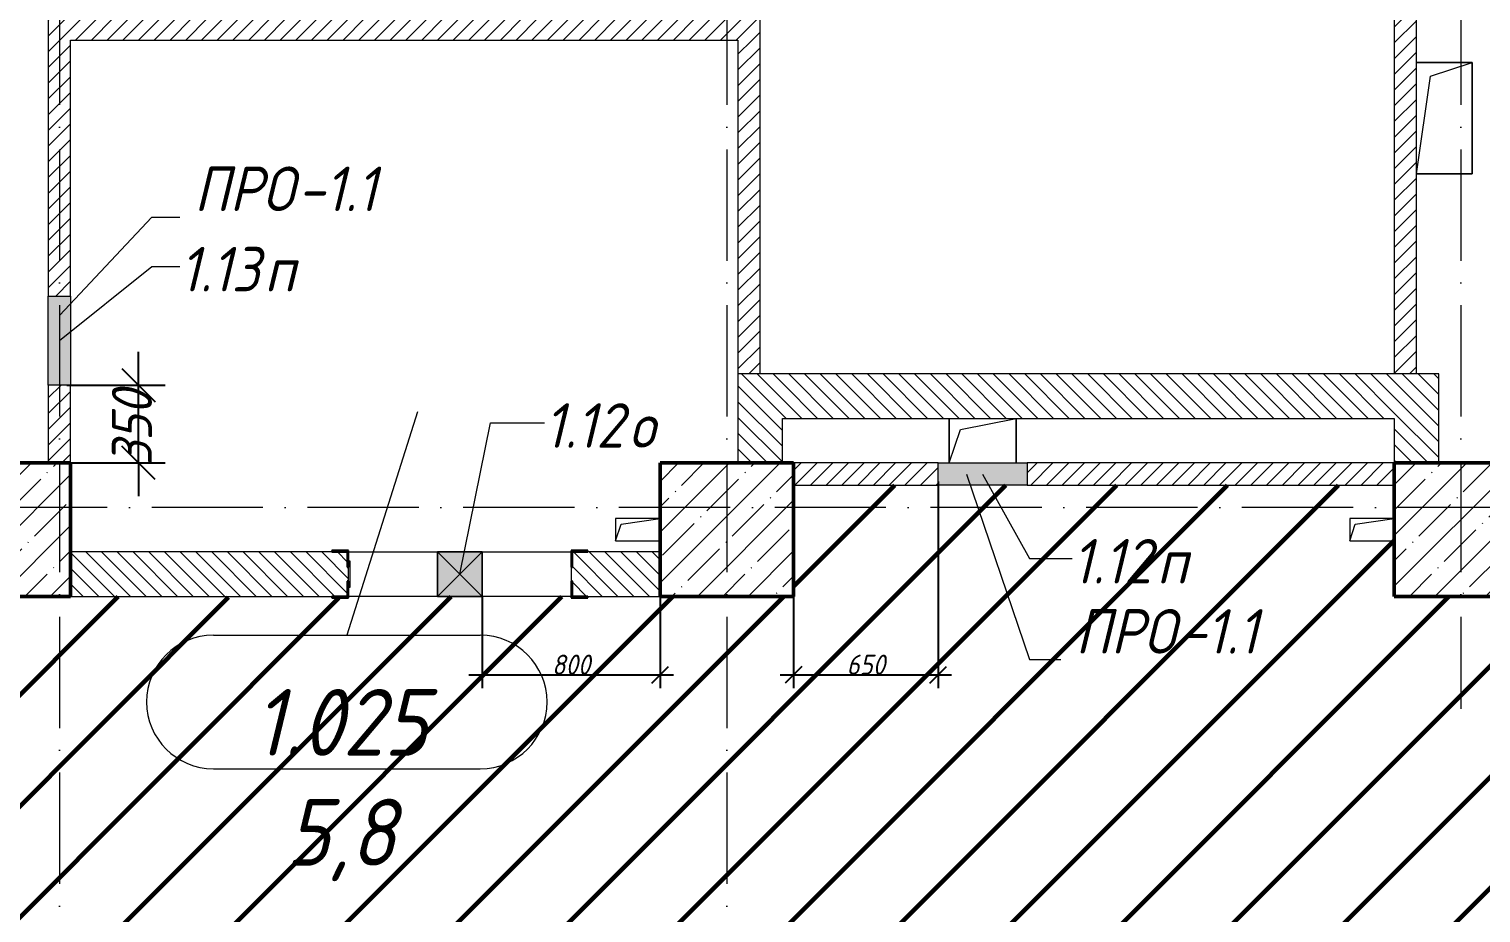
# Model space of a CAD drawing. Header units: millimetres. Extents: x -606178 to 312196, y -19338 to 632709.
# Drawn here: x -390017 to -383491, y 517553 to 521525 of the extents above; entities that cross this region are included whole.
import ezdxf

# ---------------------------------------------------------------- set-up
doc = ezdxf.new("R2010")
doc.units = ezdxf.units.MM
doc.linetypes.add('50_200_ШТРИХ_1Т_ш5_п1_п1_', pattern=[700, 500, -100, 0, -100])
for name, color, linetype, lineweight in [('6.4.1) Окр пт с инж. ПТ2.16', 3, 'Continuous', 60), ('A-____-____-DIMS', 7, 'Continuous', 9), ('A-DETL-GENF-OTLN', 7, 'Continuous', 9), ('A-FLOR-____-OTLN', 7, 'Continuous', 9), ('A-GENM-____-IDEN', 7, 'Continuous', 9), ('A-GENM-____-MCUT', 7, 'Continuous', 25), ('A-GENM-____-OTLN', 7, 'Continuous', 9), ('A-GENM-____-OTLN-1', 7, 'Continuous', 25), ('A-GLAZ-____-IDEN', 7, 'Continuous', 9), ('A-GLAZ-____-OTLN', 7, 'Continuous', 9), ('A-WALL-____-MCUT', 7, 'Continuous', 13), ('A-WALL-____-PATT-1', 7, 'Continuous', 9), ('A-WALL-FNSH-MCUT-1', 7, 'Continuous', 9), ('I-WALL-____-OTLN', 7, 'Continuous', 9), ('S-COLS-____-MCUT', 7, 'Continuous', 50), ('S-COLS-____-OTLN', 7, 'Continuous', 9), ('S-GRID-____-OTLN-1', 7, '50_200_ШТРИХ_1Т_ш5_п1_п1_', 9)]:
    doc.layers.add(name, color=color, linetype=linetype, lineweight=lineweight)
doc.layers.add('A-AREA-IDEN-1', color=7, linetype='Continuous', lineweight=9, true_color=0x000000)
doc.styles.add('ISOCPEUR_I', font='isocpeui.ttf', dxfattribs={"width": 0.9, "height": 2.5})
doc.styles.add('ISOCPEUR_I_10', font='isocpeui.ttf', dxfattribs={"width": 0.9, "height": 180})
doc.styles.add('ISOCPEUR_I_11', font='isocpeui.ttf', dxfattribs={"width": 0.9, "height": 200})
doc.styles.add('ISOCPEUR_I_7', font='isocpeui.ttf', dxfattribs={"width": 0.9, "height": 90})
doc.dimstyles.new('ISO-1_8_0_9К_СРЕДНИЙ_Кладочные_2', dxfattribs={"dimscale": 304.8, "dimtxt": 89.638306, "dimasz": 0.246063, "dimexe": 0.19685, "dimexo": 0, "dimgap": 0, "dimtad": 1, "dimdec": 3, "dimrnd": 0.001, "dimdsep": 46, "dimtxsty": 'ISOCPEUR_I_7', "dimblk1": 'OBLIQUE', "dimblk2": 'OBLIQUE', "dimsah": 1, "dimcen": 0.09, "dimdle": 0.19685, "dimazin": 0, "dimtfac": 1, "dimtdec": 4, "dimtix": 1, "dimtmove": 1, "dimatfit": 3, "dimfxl": 1, "dimtvp": 1, "dimtolj": 1, "dimtzin": 0, "dimarcsym": 2})
doc.dimstyles.new('ISO-1_8_0_9К_СРЕДНИЙ_Кладочные_3', dxfattribs={"dimscale": 304.8, "dimtxt": 179.276612, "dimasz": 0.492126, "dimexe": 0.393701, "dimexo": 0, "dimgap": 0, "dimtad": 1, "dimdec": 3, "dimrnd": 0.001, "dimdsep": 46, "dimtxsty": 'ISOCPEUR_I_10', "dimblk1": 'OBLIQUE', "dimblk2": 'OBLIQUE', "dimsah": 1, "dimcen": 0.09, "dimdle": 0.393701, "dimazin": 0, "dimtfac": 1, "dimtdec": 4, "dimtix": 1, "dimtmove": 0, "dimatfit": 3, "dimfxl": 1, "dimtvp": 1, "dimtolj": 1, "dimtzin": 0, "dimarcsym": 2})
pattern_1 = [(45, (-425830.77, 451794.26), (-35.35534, 35.35534), [])]
pattern_2 = [(135, (-425830.77, 451794.26), (-35.35534, -35.35534), [])]

# ---------------------------------------------------------------- blocks, each defined once
blk = doc.blocks.new('BSC_Колонна _Прямоугольная - 600х600-V82-АР1_План отверстий 1 этажа в осях 1-64_Ю-ЯЯ')
at = {"layer": 'S-COLS-____-OTLN'}
h = blk.add_hatch(dxfattribs=at)
h.set_pattern_fill('FP_91', color=256, style=0, pattern_type=2)
h.set_pattern_definition([(45, (-35700, -67481.04), (-114.04925, 114.04925), []), (45, (-35585.95, -67481.04), (-114.04925, 114.04925), [201.613, -40.323, 3.353, -36.97])])
h.paths.add_polyline_path([(-300, -300), (300, -300), (300, 300), (-300, 300)], flags=0)
at = {"layer": 'S-COLS-____-MCUT'}
for p, q in [((300, 300), (-300, 300)), ((-300, 300), (-300, -300)), ((300, -300), (300, 300)), ((-300, -300), (300, -300))]:
    blk.add_line(p, q, dxfattribs=at)
blk = doc.blocks.new('BSC_Колонна _Прямоугольная - 600х600-V96-АР1_План отверстий 1 этажа в осях 1-64_Ю-ЯЯ')
at = {"layer": 'S-COLS-____-OTLN'}
h = blk.add_hatch(dxfattribs=at)
h.set_pattern_fill('FP_106', color=256, style=0, pattern_type=2)
h.set_pattern_definition([(45, (-38950, -67481.04), (-114.04925, 114.04925), []), (45, (-38835.95, -67481.04), (-114.04925, 114.04925), [201.613, -40.323, 3.353, -36.97])])
h.paths.add_polyline_path([(-300, -300), (300, -300), (300, 300), (-300, 300)], flags=0)
at = {"layer": 'S-COLS-____-MCUT'}
for p, q in [((300, 300), (-300, 300)), ((-300, 300), (-300, -300)), ((300, -300), (300, 300)), ((-300, -300), (300, -300))]:
    blk.add_line(p, q, dxfattribs=at)
blk = doc.blocks.new('BSC_Колонна _Прямоугольная - 600х600-V107-АР1_План отверстий 1 этажа в осях 1-64_Ю-ЯЯ')
at = {"layer": 'S-COLS-____-OTLN'}
h = blk.add_hatch(dxfattribs=at)
h.set_pattern_fill('FP_118', color=256, style=0, pattern_type=2)
h.set_pattern_definition([(45, (-42250, -67481.04), (-114.04925, 114.04925), []), (45, (-42135.95, -67481.04), (-114.04925, 114.04925), [201.613, -40.323, 3.353, -36.97])])
h.paths.add_polyline_path([(-300, -300), (300, -300), (300, 300), (-300, 300)], flags=0)
at = {"layer": 'S-COLS-____-MCUT'}
for p, q in [((300, 300), (-300, 300)), ((-300, 300), (-300, -300)), ((300, -300), (300, 300)), ((-300, -300), (300, -300))]:
    blk.add_line(p, q, dxfattribs=at)
blk = doc.blocks.new('154_Стойка_СКБ_Уголок - СМ-2230_200-28216496-АР1_План отверстий 1 этажа в осях 1-64_Ю-ЯЯ')
at = {"layer": 'A-GENM-____-MCUT'}
for p, q in [((125, 156), (125, 81)), ((200, 156), (125, 156)), ((131, 81), (131, 150)), ((131, 150), (200, 150)), ((200, 150), (200, 156)), ((125, 81), (131, 81)), ((131, 19), (125, 19)), ((125, 19), (125, -56)), ((131, -50), (131, 19)), ((125, -56), (200, -56)), ((200, -50), (131, -50)), ((200, -56), (200, -50))]:
    blk.add_line(p, q, dxfattribs=at)
blk = doc.blocks.new('Стойка_Влож_Полоса боковая - Полоса-V173-АР1_План отверстий 1 этажа в осях 1-64_Ю-ЯЯ')
at = {"layer": 'A-GENM-____-OTLN'}
for p, q in [((-5, 60), (0, 60)), ((-5, -60), (-5, 60)), ((0, -60), (-5, -60))]:
    blk.add_line(p, q, dxfattribs=at)
blk = doc.blocks.new('AR_Отверстие Ниша - Лючок-32401726-АР1_План отверстий 1 этажа в осях 1-64_Ю-ЯЯ')
at = {"layer": 'A-GLAZ-____-OTLN'}
blk.add_hatch(color=256, dxfattribs=at).paths.add_polyline_path([(200, 50), (-200, 50), (-200, -50), (200, -50)], flags=0)
for p, q in [((-200, 50), (200, 50)), ((-200, -50), (-200, 50)), ((200, 50), (200, -50)), ((200, -50), (-200, -50))]:
    blk.add_line(p, q, dxfattribs=at)
blk = doc.blocks.new('AR_Отверстие Ниша - Лючок-32402240-АР1_План отверстий 1 этажа в осях 1-64_Ю-ЯЯ')
at = {"layer": 'A-GLAZ-____-OTLN'}
blk.add_hatch(color=256, dxfattribs=at).paths.add_polyline_path([(200, 50), (-200, 50), (-200, -50), (200, -50)], flags=0)
for p, q in [((-200, 50), (200, 50)), ((-200, -50), (-200, 50)), ((200, 50), (200, -50)), ((200, -50), (-200, -50))]:
    blk.add_line(p, q, dxfattribs=at)
blk = doc.blocks.new('AR_Отверстие прямоугольное _в плите_ - AR_Отверстие прямоугольное _в плите_-V183-АР1_План отверстий 1 этажа в осях 1-64_Ю-ЯЯ')
at = {"layer": 'A-GENM-____-OTLN'}
for p, q in [((125, 250), (-125, 250)), ((-62.5, 187.5), (125, 250)), ((125, -250), (125, 250)), ((-125, -250), (-62.5, 187.5)), ((-125, -250), (125, -250))]:
    blk.add_line(p, q, dxfattribs=at)
blk = doc.blocks.new('AR_Отверстие прямоугольное _в плите_ - AR_Отверстие прямоугольное _в плите_-V198-АР1_План отверстий 1 этажа в осях 1-64_Ю-ЯЯ')
at = {"layer": 'A-GENM-____-OTLN'}
for p, q in [((-150, 100), (-150, -100)), ((-100, 50), (150, 100)), ((150, -100), (150, 100)), ((-150, -100), (-100, 50))]:
    blk.add_line(p, q, dxfattribs=at)
blk = doc.blocks.new('AR_Отверстие прямоугольное _в плите_ - AR_Отверстие прямоугольное _в плите_-V220-АР1_План отверстий 1 этажа в осях 1-64_Ю-ЯЯ')
at = {"layer": 'A-GENM-____-OTLN'}
for p, q in [((100, 50), (-100, 50)), ((-100, 50), (-100, -50)), ((-100, -50), (-75, 25)), ((-75, 25), (100, 50)), ((-100, -50), (100, -50))]:
    blk.add_line(p, q, dxfattribs=at)
blk = doc.blocks.new('AR_Отверстие прямоугольное _в плите_ - AR_Отверстие прямоугольное _в плите_-V219-АР1_План отверстий 1 этажа в осях 1-64_Ю-ЯЯ')
at = {"layer": 'A-GENM-____-OTLN'}
for p, q in [((100, 50), (-100, 50)), ((-100, 50), (-100, -50)), ((-100, -50), (-75, 25)), ((-75, 25), (100, 50)), ((-100, -50), (100, -50))]:
    blk.add_line(p, q, dxfattribs=at)
blk = doc.blocks.new('AR_Отверстие прямоугольное _в стене__БезПР - AR_Отверстие прямоугольное _в стене__БезПР-36428014-АР1_План отверстий 1 этажа в осях 1-64_Ю-ЯЯ')
at = {"layer": 'A-GLAZ-____-OTLN'}
blk.add_hatch(color=256, dxfattribs=at).paths.add_polyline_path([(100, 100), (-100, 100), (-100, -100), (100, -100)], flags=0)
at = {"layer": 'A-DETL-GENF-OTLN'}
for p, q in [((-100, -100), (-100, 100)), ((-100, 100), (100, 100)), ((100, 100), (-100, -100)), ((-100, 100), (100, -100)), ((100, 100), (-100, 100)), ((-100, 100), (-100, -100)), ((100, 100), (100, -100)), ((100, -100), (100, 100)), ((100, -100), (-100, -100)), ((-100, -100), (100, -100))]:
    blk.add_line(p, q, dxfattribs=at)
blk = doc.blocks.new('_Oblique')
at = {"color": 0, "linetype": 'ByBlock', "lineweight": -2}
blk.add_line((-0.5, -0.5), (0.5, 0.5), dxfattribs=at)
blk = doc.blocks.new('*D4425')
at = {"layer": 'A-____-____-DIMS', "color": 0, "lineweight": -2, "transparency": 16777216}
for p, q in [((-389525, 519925.3), (-389525, 520075.3)), ((-389846.9, 519925.3), (-389405, 519925.3)), ((-389525, 519575.3), (-389525, 519925.3)), ((-389830.8, 519575.3), (-389405, 519575.3)), ((-389525, 519575.3), (-389525, 519425.3))]:
    blk.add_line(p, q, dxfattribs=at)
at = {"layer": 'Defpoints', "color": 0, "transparency": 16777216}
for p in [(-389846.9, 519925.3), (-389525, 519925.3), (-389830.8, 519575.3)]:
    blk.add_point(p, dxfattribs=at)
at = {"layer": 'A-____-____-DIMS', "color": 0, "lineweight": -2, "transparency": 16777216, "xscale": 150, "yscale": 150, "zscale": 150}
for p, rotation in [((-389525, 519925.3), 270), ((-389525, 519575.3), 90)]:
    blk.add_blockref('_Oblique', p, dxfattribs=dict(at, rotation=rotation))
at = {"layer": 'A-____-____-DIMS', "color": 0, "transparency": 16777216, "insert": (-389645, 519559.7), "char_height": 180, "width": 409.578, "attachment_point": 1, "rotation": 90, "line_spacing_factor": 1.149209, "style": 'ISOCPEUR_I_10'}
blk.add_mtext('\\A1;350', dxfattribs=at)
blk = doc.blocks.new('*D4426')
at = {"layer": 'A-____-____-DIMS', "color": 0, "lineweight": -2, "transparency": 16777216}
for p, q in [((-385930.8, 519491.4), (-385930.8, 518563.5)), ((-386580.8, 518975.3), (-386580.8, 518563.5)), ((-386640.8, 518623.5), (-385870.8, 518623.5))]:
    blk.add_line(p, q, dxfattribs=at)
at = {"layer": 'Defpoints', "color": 0, "transparency": 16777216}
for p in [(-385930.8, 519491.4), (-386580.8, 518975.3), (-385930.8, 518623.5)]:
    blk.add_point(p, dxfattribs=at)
at = {"layer": 'A-____-____-DIMS', "color": 0, "lineweight": -2, "transparency": 16777216, "xscale": 75, "yscale": 75, "zscale": 75, "rotation": 180}
blk.add_blockref('_Oblique', (-386580.8, 518623.5), dxfattribs=at)
at = {"layer": 'A-____-____-DIMS', "color": 0, "lineweight": -2, "transparency": 16777216, "xscale": 75, "yscale": 75, "zscale": 75}
blk.add_blockref('_Oblique', (-385930.8, 518623.5), dxfattribs=at)
at = {"layer": 'A-____-____-DIMS', "color": 0, "transparency": 16777216, "insert": (-386255.8, 518668.5), "char_height": 90, "width": 409.578, "attachment_point": 5, "style": 'ISOCPEUR_I_7'}
blk.add_mtext('\\A1;650', dxfattribs=at)
blk = doc.blocks.new('*D4502')
at = {"layer": 'A-____-____-DIMS', "color": 0, "lineweight": -2, "transparency": 16777216}
for p, q in [((-387980.8, 518975.3), (-387980.8, 518563.5)), ((-387180.8, 518975.3), (-387180.8, 518563.5)), ((-388040.8, 518623.5), (-387120.8, 518623.5))]:
    blk.add_line(p, q, dxfattribs=at)
at = {"layer": 'Defpoints', "color": 0, "transparency": 16777216}
for p in [(-387980.8, 518975.3), (-387180.8, 518975.3), (-387180.8, 518623.5)]:
    blk.add_point(p, dxfattribs=at)
at = {"layer": 'A-____-____-DIMS', "color": 0, "lineweight": -2, "transparency": 16777216, "xscale": 75, "yscale": 75, "zscale": 75, "rotation": 180}
blk.add_blockref('_Oblique', (-387980.8, 518623.5), dxfattribs=at)
at = {"layer": 'A-____-____-DIMS', "color": 0, "lineweight": -2, "transparency": 16777216, "xscale": 75, "yscale": 75, "zscale": 75}
blk.add_blockref('_Oblique', (-387180.8, 518623.5), dxfattribs=at)
at = {"layer": 'A-____-____-DIMS', "color": 0, "transparency": 16777216, "insert": (-387580.8, 518668.5), "char_height": 90, "width": 409.578, "attachment_point": 5, "style": 'ISOCPEUR_I_7'}
blk.add_mtext('\\A1;800', dxfattribs=at)
blk = doc.blocks.new('AAR_СКБ_Марка_помещения_1_5 ммп - Номер _ Площадь-27962135-АИ_План этажа_Стены_1')
at = {"layer": 'A-AREA-IDEN-1'}
for p, q in [((-2.987, 3), (3.013, 3)), ((-2.987, 0), (3.013, 0))]:
    blk.add_line(p, q, dxfattribs=at)
for centre, start, end in [((-2.987, 1.5), 90, 270), ((3.013, 1.5), 270, 90)]:
    blk.add_arc(centre, 1.5, start, end, dxfattribs=at)

msp = doc.modelspace()

# ---------------------------------------------------------------- hatches: boundary and pattern name
at = {"layer": '6.4.1) Окр пт с инж. ПТ2.16'}
h = msp.add_hatch(dxfattribs=at)
h.set_pattern_fill('ANSI31', color=256, scale=111)
h.paths.add_polyline_path([(-380630.7712, 519325.3011), (-380930.7712, 519325.3011), (-380930.7712, 519225.3011), (-381130.7712, 519225.3011), (-381130.7712, 519325.3011), (-383280.7712, 519325.3011), (-383280.7712, 518975.3011), (-383880.7712, 518975.3011), (-383880.7712, 519225.3011), (-384080.7712, 519225.3011), (-384080.7712, 519325.3011), (-383880.7712, 519325.3011), (-383880.7712, 519475.3011), (-385530.7712, 519475.3011), (-385930.7712, 519475.3011), (-386580.7712, 519475.3011), (-386580.7712, 518975.3011), (-387180.7712, 518975.3011), (-387505.7712, 518975.3011), (-387505.7712, 518969.3011), (-387580.7712, 518969.3011), (-387580.7712, 518975.3011), (-387980.7712, 518975.3011), (-388180.7712, 518975.3011), (-388580.7712, 518975.3011), (-388580.7712, 518969.3011), (-388655.7712, 518969.3011), (-389830.7712, 518975.3011), (-390430.7712, 518975.3011), (-393430.7712, 518975.3011), (-394030.7712, 518975.3011), (-394030.7712, 519325.3011), (-396380.7712, 519325.3011), (-396380.7712, 519225.3011), (-396580.7712, 519225.3011), (-396580.7712, 518975.3011), (-396580.7712, 517495.3011), (-396580.7712, 516595.3011), (-396580.7712, 515675.3011), (-396580.7712, 515075.3011), (-396580.7712, 514975.3011), (-396130.7712, 514975.3011), (-395630.7712, 514975.3011), (-395305.7712, 514975.3011), (-395305.7712, 514981.3011), (-395230.7712, 514981.3011), (-395230.7712, 514975.3011), (-394630.7712, 514975.3011), (-393780.7712, 514975.3011), (-393530.7712, 514975.3011), (-393530.7712, 514981.3011), (-393455.7712, 514981.3011), (-393060.7712, 514975.3011), (-392360.7712, 514975.3011), (-391755.7712, 514975.3011), (-391755.7712, 514981.3011), (-391680.7712, 514981.3011), (-391680.7712, 514935.3011), (-391675.7712, 514935.3011), (-391675.7712, 514815.3011), (-391680.119, 514775.3011), (-390780.7712, 514775.3011), (-390780.7712, 514815.3011), (-390785.7712, 514815.3011), (-390785.7712, 514935.3011), (-390780.7712, 514981.3011), (-390705.7712, 514981.3011), (-390130.7712, 514975.3011), (-389630.7712, 514975.3011), (-389305.7712, 514975.3011), (-389305.7712, 514981.3011), (-389230.7712, 514981.3011), (-389230.7712, 514975.3011), (-388930.7712, 514975.3011), (-388080.7712, 514975.3011), (-387530.7712, 514975.3011), (-387530.7712, 514981.3011), (-387455.7712, 514981.3011), (-387130.7712, 514975.3011), (-386630.7712, 514975.3011), (-383330.7712, 514975.3011), (-383330.7712, 514725.3011), (-381530.7712, 514725.3011), (-381530.7712, 514975.3011), (-381130.7712, 514975.3011), (-380630.7712, 514975.3011)])
at = {"layer": 'A-WALL-____-PATT-1'}
h = msp.add_hatch(dxfattribs=at)
h.set_pattern_fill('FP_5', color=256, style=0, pattern_type=2)
h.set_pattern_definition(pattern_1)
h.paths.add_polyline_path([(-383880.7712, 519975.3011), (-383780.7712, 519975.3011), (-383780.7712, 523805.3011), (-383783.7712, 523805.3011), (-383783.7712, 523852.3011), (-383877.7712, 523852.3011), (-383877.7712, 523805.3011), (-383880.7712, 523805.3011), (-383880.7712, 521933.998)], flags=0)
h.paths.add_polyline_path([(-383877.7712, 523855.3011), (-383780.7712, 523855.3011), (-383780.7712, 525915.3011), (-383880.7712, 525915.3011), (-383880.7712, 523855.3011)], flags=0)
h = msp.add_hatch(dxfattribs=at)
h.set_pattern_fill('FP_5', color=256, style=0, pattern_type=2)
h.set_pattern_definition(pattern_1)
h.paths.add_polyline_path([(-386830.7712, 521475.3011), (-386730.7712, 521475.3011), (-386730.7712, 521575.3011), (-389930.7712, 521575.3011), (-389930.7712, 521475.3011), (-386961.1652, 521475.3011)], flags=0)
h = msp.add_hatch(dxfattribs=at)
h.set_pattern_fill('FP_5', color=256, style=0, pattern_type=2)
h.set_pattern_definition(pattern_1)
h.paths.add_polyline_path([(-389930.7712, 519575.3011), (-389830.7712, 519575.3011), (-389830.7712, 519925.3011), (-389930.7712, 519925.3011)], flags=0)
h.paths.add_polyline_path([(-389930.7712, 520325.3011), (-389830.7712, 520325.3011), (-389830.7712, 521475.3011), (-389930.7712, 521475.3011)], flags=0)
h = msp.add_hatch(dxfattribs=at)
h.set_pattern_fill('FP_5', color=256, style=0, pattern_type=2)
h.set_pattern_definition(pattern_1)
h.paths.add_polyline_path([(-386730.7712, 519975.3011), (-386730.7712, 521475.3011), (-386830.7712, 521475.3011), (-386830.7712, 519975.3011)], flags=0)
h = msp.add_hatch(dxfattribs=at)
h.set_pattern_fill('FP_6', color=256, style=0, pattern_type=2)
h.set_pattern_definition(pattern_2)
h.paths.add_polyline_path([(-386630.7712, 519575.3011), (-386630.7712, 519975.3011), (-386830.7712, 519975.3011), (-386830.7712, 519575.3011)], flags=0)
h = msp.add_hatch(dxfattribs=at)
h.set_pattern_fill('FP_6', color=256, style=0, pattern_type=2)
h.set_pattern_definition(pattern_2)
h.paths.add_polyline_path([(-383880.7712, 519775.3011), (-383880.7712, 519975.3011), (-386630.7712, 519975.3011), (-386630.7712, 519775.3011), (-385193.6646, 519775.3011)], flags=0)
h = msp.add_hatch(dxfattribs=at)
h.set_pattern_fill('FP_6', color=256, style=0, pattern_type=2)
h.set_pattern_definition(pattern_2)
h.paths.add_polyline_path([(-383680.7712, 519575.3011), (-383680.7712, 519975.3011), (-383880.7712, 519975.3011), (-383880.7712, 519575.3011)], flags=0)
h = msp.add_hatch(dxfattribs=at)
h.set_pattern_fill('FP_5', color=256, style=0, pattern_type=2)
h.set_pattern_definition(pattern_1)
h.paths.add_polyline_path([(-383880.7712, 519475.3011), (-383880.7712, 519575.3011), (-385530.7712, 519575.3011), (-385530.7712, 519475.3011), (-385193.6646, 519475.3011)], flags=0)
h.paths.add_polyline_path([(-386580.7712, 519475.3011), (-385930.7712, 519475.3011), (-385930.7712, 519575.3011), (-386580.7712, 519575.3011)], flags=0)
h = msp.add_hatch(dxfattribs=at)
h.set_pattern_fill('FP_6', color=256, style=0, pattern_type=2)
h.set_pattern_definition(pattern_2)
h.paths.add_polyline_path([(-387180.7712, 518975.3011), (-387180.7712, 519175.3011), (-387574.7712, 519175.3011), (-387574.7712, 519106.3011), (-387580.7712, 519106.3011), (-387580.7712, 519044.3011), (-387574.7712, 519044.3011), (-387574.7712, 518975.3011), (-387505.7712, 518975.3011)], flags=0)
h.paths.add_polyline_path([(-388728.6659, 518975.3011), (-388586.7712, 518975.3011), (-388586.7712, 519044.3011), (-388580.7712, 519044.3011), (-388580.7712, 519106.3011), (-388586.7712, 519106.3011), (-388586.7712, 519175.3011), (-389830.7712, 519175.3011), (-389830.7712, 518975.3011)], flags=0)

# ---------------------------------------------------------------- linework, layer by layer
at = {"layer": 'A-AREA-IDEN-1'}
msp.add_line((-388271.6047, 519804.2354), (-388588.9941, 518801.4112), dxfattribs=at)
at = {"layer": 'A-FLOR-____-OTLN'}
for p, q in [((-383780.7712, 521375.3011), (-383530.7712, 521375.3011)), ((-383530.7712, 521375.3011), (-383530.7712, 520875.3011)), ((-383530.7712, 520875.3011), (-383780.7712, 520875.3011)), ((-385880.7712, 519575.3011), (-385880.7712, 519775.3011)), ((-385580.7712, 519775.3011), (-385580.7712, 519575.3011))]:
    msp.add_line(p, q, dxfattribs=at)
at = {"layer": 'A-GENM-____-IDEN'}
for p, q in [((-389880.7712, 520238.1348), (-389466.1386, 520679.9506)), ((-389466.1386, 520679.9506), (-389340.2793, 520679.9506)), ((-385803.1708, 519525.3011), (-385520.4913, 518691.0399)), ((-385520.4913, 518691.0399), (-385378.6131, 518691.0399))]:
    msp.add_line(p, q, dxfattribs=at)
at = {"layer": 'A-GLAZ-____-IDEN'}
for p, q in [((-389880.7712, 520125.3011), (-389466.1386, 520458.4506)), ((-389466.1386, 520458.4506), (-389340.2793, 520458.4506)), ((-388080.7712, 519075.3011), (-387942.9523, 519755.8302)), ((-387942.9523, 519755.8302), (-387701.0892, 519755.8302)), ((-385730.7712, 519525.3011), (-385520.4913, 519145.8607)), ((-385520.4913, 519145.8607), (-385328.2114, 519145.8607))]:
    msp.add_line(p, q, dxfattribs=at)
at = {"layer": 'A-WALL-____-MCUT'}
for p, q in [((-383680.7712, 519975.3011), (-386830.7712, 519975.3011)), ((-386830.7712, 519975.3011), (-386830.7712, 519575.3011)), ((-383680.7712, 519575.3011), (-383680.7712, 519975.3011)), ((-386630.7712, 519775.3011), (-383880.7712, 519775.3011)), ((-386630.7712, 519575.3011), (-386630.7712, 519775.3011)), ((-383880.7712, 519775.3011), (-383880.7712, 519575.3011)), ((-388655.7712, 519175.3011), (-389830.7712, 519175.3011)), ((-387180.7712, 519175.3011), (-387505.7712, 519175.3011)), ((-388580.7712, 519044.3011), (-388580.7712, 519106.3011)), ((-387580.7712, 519106.3011), (-387580.7712, 519044.3011)), ((-389830.7712, 518975.3011), (-388655.7712, 518975.3011)), ((-387505.7712, 518975.3011), (-387180.7712, 518975.3011))]:
    msp.add_line(p, q, dxfattribs=at)
at = {"layer": 'A-WALL-FNSH-MCUT-1'}
for p, q in [((-383880.7712, 523805.3011), (-383880.7712, 519975.3011)), ((-389930.7712, 522525.3011), (-389930.7712, 520325.3011)), ((-386730.7712, 519975.3011), (-386730.7712, 522429.3011)), ((-383780.7712, 519975.3011), (-383780.7712, 521655.3011)), ((-389830.7712, 521475.3011), (-386830.7712, 521475.3011)), ((-389830.7712, 520325.3011), (-389830.7712, 521475.3011)), ((-386830.7712, 521475.3011), (-386830.7712, 519975.3011)), ((-389930.7712, 519925.3011), (-389930.7712, 519575.3011)), ((-389830.7712, 519575.3011), (-389830.7712, 519925.3011)), ((-385930.7712, 519575.3011), (-386580.7712, 519575.3011)), ((-383880.7712, 519575.3011), (-385530.7712, 519575.3011)), ((-386580.7712, 519475.3011), (-385930.7712, 519475.3011)), ((-385530.7712, 519475.3011), (-383880.7712, 519475.3011))]:
    msp.add_line(p, q, dxfattribs=at)
at = {"layer": 'I-WALL-____-OTLN'}
for p, q in [((-388580.7712, 519175.3011), (-388180.7712, 519175.3011)), ((-387980.7712, 519175.3011), (-387580.7712, 519175.3011)), ((-388180.7712, 518975.3011), (-388580.7712, 518975.3011)), ((-387580.7712, 518975.3011), (-387980.7712, 518975.3011))]:
    msp.add_line(p, q, dxfattribs=at)
at = {"layer": 'S-GRID-____-OTLN-1'}
for p, q in [((-389880.7712, 542687.1106), (-389880.7712, 504685.847)), ((-386880.7712, 542687.1106), (-386880.7712, 504685.847)), ((-383580.7712, 542687.1106), (-383580.7712, 518469.7429)), ((-321756.3646, 519375.3011), (-430499.5414, 519375.3011))]:
    msp.add_line(p, q, dxfattribs=at)

# ---------------------------------------------------------------- block references
at = {"layer": 'A-AREA-IDEN-1', "xscale": 199.9999999999999, "yscale": 199.9999999999999, "zscale": 199.9999999999999}
msp.add_blockref('AAR_СКБ_Марка_помещения_1_5 ммп - Номер _ Площадь-27962135-АИ_План этажа_Стены_1', (-388591.5765, 518200.9084), dxfattribs=at)
at = {"layer": 'A-GENM-____-OTLN'}
for name, p in [('AR_Отверстие прямоугольное _в плите_ - AR_Отверстие прямоугольное _в плите_-V183-АР1_План отверстий 1 этажа в осях 1-64_Ю-ЯЯ', (-383655.7712, 521125.3011)), ('AR_Отверстие прямоугольное _в плите_ - AR_Отверстие прямоугольное _в плите_-V198-АР1_План отверстий 1 этажа в осях 1-64_Ю-ЯЯ', (-385730.7712, 519675.3011)), ('AR_Отверстие прямоугольное _в плите_ - AR_Отверстие прямоугольное _в плите_-V220-АР1_План отверстий 1 этажа в осях 1-64_Ю-ЯЯ', (-387280.7712, 519275.3011)), ('AR_Отверстие прямоугольное _в плите_ - AR_Отверстие прямоугольное _в плите_-V219-АР1_План отверстий 1 этажа в осях 1-64_Ю-ЯЯ', (-383980.7712, 519275.3011))]:
    msp.add_blockref(name, p, dxfattribs=at)
at = {"layer": 'A-GENM-____-OTLN', "rotation": 180}
msp.add_blockref('Стойка_Влож_Полоса боковая - Полоса-V173-АР1_План отверстий 1 этажа в осях 1-64_Ю-ЯЯ', (-388580.7712, 519075.3011), dxfattribs=at)
at = {"layer": 'A-GENM-____-OTLN-1', "rotation": 180}
msp.add_blockref('154_Стойка_СКБ_Уголок - СМ-2230_200-28216496-АР1_План отверстий 1 этажа в осях 1-64_Ю-ЯЯ', (-388455.7712, 519125.3011), dxfattribs=at)
at = {"layer": 'A-GENM-____-OTLN-1'}
msp.add_blockref('154_Стойка_СКБ_Уголок - СМ-2230_200-28216496-АР1_План отверстий 1 этажа в осях 1-64_Ю-ЯЯ', (-387705.7712, 519025.3011), dxfattribs=at)
at = {"layer": 'A-GLAZ-____-OTLN'}
for name, p, rotation in [('AR_Отверстие Ниша - Лючок-32401726-АР1_План отверстий 1 этажа в осях 1-64_Ю-ЯЯ', (-389880.7712, 520125.3011), 269.9999999999999), ('AR_Отверстие Ниша - Лючок-32402240-АР1_План отверстий 1 этажа в осях 1-64_Ю-ЯЯ', (-385730.7712, 519525.3011), 180)]:
    msp.add_blockref(name, p, dxfattribs=dict(at, rotation=rotation))
msp.add_blockref('AR_Отверстие прямоугольное _в стене__БезПР - AR_Отверстие прямоугольное _в стене__БезПР-36428014-АР1_План отверстий 1 этажа в осях 1-64_Ю-ЯЯ', (-388080.7712, 519075.3011), dxfattribs=at)
at = {"layer": 'S-COLS-____-OTLN'}
for name, p in [('BSC_Колонна _Прямоугольная - 600х600-V82-АР1_План отверстий 1 этажа в осях 1-64_Ю-ЯЯ', (-390130.7712, 519275.3011)), ('BSC_Колонна _Прямоугольная - 600х600-V96-АР1_План отверстий 1 этажа в осях 1-64_Ю-ЯЯ', (-386880.7712, 519275.3011)), ('BSC_Колонна _Прямоугольная - 600х600-V107-АР1_План отверстий 1 этажа в осях 1-64_Ю-ЯЯ', (-383580.7712, 519275.3011))]:
    msp.add_blockref(name, p, dxfattribs=at)

# ---------------------------------------------------------------- texts
at = {"layer": 'A-AREA-IDEN-1', "char_height": 300, "attachment_point": 8, "line_spacing_factor": 1.139951, "style": 'ISOCPEUR_I'}
for s, insert, width in [('\\pxqc,t8.46667,16.93333,25.4,33.86667,42.33333,50.8,59.26667,67.73333,76.2,84.66667,93.13333,101.6,110.06667,118.53333,127,135.46667,143.93333,152.4,160.86667,169.33333,177.8,186.26667,194.73333,203.2,211.66667,220.13333,228.6,237.06667,245.53333,254,262.46667,270.93333;{1.025}', (-388617.0056, 518259.2383), 900), ('\\pxqc,t8.46667,16.93333,25.4,33.86667,42.33333,50.8,59.26667,67.73333,76.2,84.66667,93.13333,101.6,110.06667,118.53333,127,135.46667,143.93333,152.4,160.86667,169.33333,177.8,186.26667,194.73333,203.2,211.66667,220.13333,228.6,237.06667,245.53333,254,262.46667,270.93333;{5,8}', (-388616.0056, 517695.2903), 542)]:
    msp.add_mtext(s, dxfattribs=dict(at, insert=insert, width=width))
at = {"layer": 'A-GENM-____-IDEN', "char_height": 200, "attachment_point": 1, "style": 'ISOCPEUR_I_11'}
for s, insert, width in [('ПРО', (-389275.136, 520907.0668), 562.784625), ('-1.1', (-388810.7922, 520907.0668), 461.772), ('ПРО', (-385313.4697, 518918.156), 562.784625), ('-1.1', (-384849.126, 518918.156), 461.772)]:
    msp.add_mtext(s, dxfattribs=dict(at, insert=insert, width=width))
at = {"layer": 'A-GLAZ-____-IDEN', "char_height": 200, "attachment_point": 1, "style": 'ISOCPEUR_I_11'}
for s, insert, width in [('1.13', (-389340.2793, 520546.0652), 461.772), ('\\fISOCPEUR|b0|i1|c204|p34|;\\W.9;п', (-388959.2793, 520546.0652), 158.734125), ('1.12', (-387701.0892, 519843.4448), 461.772), ('\\fISOCPEUR|b0|i1|c204|p34|;\\W.9;о', (-387320.0892, 519843.4448), 158.734125), ('1.12', (-385328.2114, 519233.4753), 461.772), ('\\fISOCPEUR|b0|i1|c204|p34|;\\W.9;п', (-384947.2114, 519233.4753), 158.734125)]:
    msp.add_mtext(s, dxfattribs=dict(at, insert=insert, width=width))

# ---------------------------------------------------------------- dimensions: what is measured, and where the dimension line sits
at = {"layer": 'A-____-____-DIMS'}
dim = msp.add_linear_dim(base=(-389525.0023, 519925.3011), p1=(-389830.7712, 519575.3011), p2=(-389846.9074, 519925.3011), angle=90, dimstyle='ISO-1_8_0_9К_СРЕДНИЙ_Кладочные_3', override={"dimpost": '<>', "dimfxl": 350.371771}, dxfattribs=at)
dim.commit()
dim.dimension.update_dxf_attribs({"geometry": '*D4425', "text_midpoint": (-389525.0023, 519764.4713), "dimtype": 160, "text_rotation": 90})
for base, p1, p2, override, picture, middle in [((-385930.7712, 518623.506), (-386580.7712, 518975.3011), (-385930.7712, 519491.4373), {"dimpost": '<>', "dimfxl": 829.99795}, '*D4426', (-386255.7712, 518668.506)), ((-387180.7712, 518623.506), (-387980.7712, 518975.3011), (-387180.7712, 518975.3011), {"dimpost": '<>', "dimfxl": 800}, '*D4502', (-387580.7712, 518668.506))]:
    dim = msp.add_linear_dim(base=base, p1=p1, p2=p2, dimstyle='ISO-1_8_0_9К_СРЕДНИЙ_Кладочные_2', override=override, dxfattribs=at)
    dim.commit()
    dim.dimension.update_dxf_attribs({"geometry": picture, "text_midpoint": middle})

doc.saveas('drawing.dxf')
